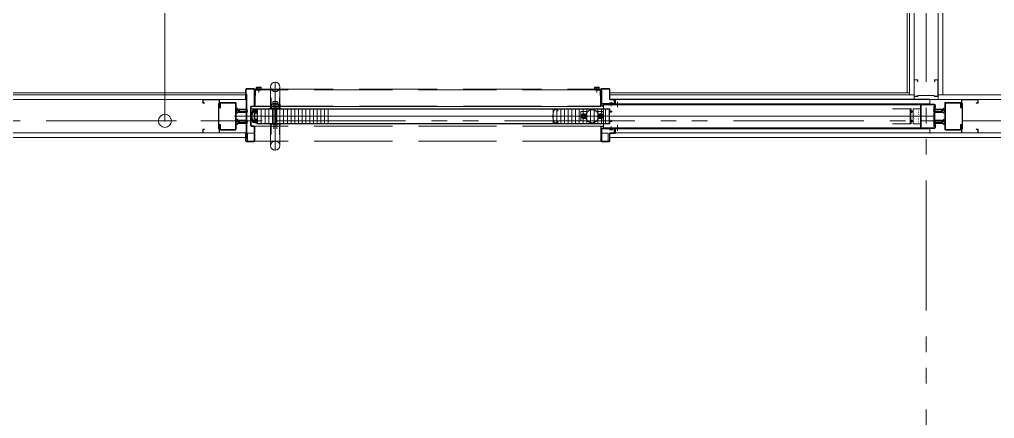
# Model space of a CAD drawing. Units: millimetres at full size. Extents: x -22551 to 92397, y -19340 to 14894.
# Drawn here: x -3776 to -1154, y -4787 to -3713 of the extents above; entities that cross this region are included whole.
import ezdxf

# ---------------------------------------------------------------- set-up
doc = ezdxf.new("R2010")
doc.units = ezdxf.units.MM
doc.header["$LTSCALE"] = 70
doc.header["$PDMODE"] = 32
doc.header["$PDSIZE"] = 35
doc.linetypes.add('DASHED3', pattern=[4, 3, -1])
doc.linetypes.add('DOUBLE_CHAIN1', pattern=[8.8, 5, -1, 0.6, -0.6, 0.6, -1])
doc.layers.add('0-0_NoName', color=7, linetype='Continuous', lineweight=15)
doc.layers.add('2-0_通芯', color=7, linetype='Continuous', lineweight=15)

# ---------------------------------------------------------------- blocks, each defined once
blk = doc.blocks.new('グループ部品-125')
at = {"layer": '2-0_通芯', "linetype": 'DOUBLE_CHAIN1'}
for p, q in [((-1338.39, -450.32), (-1338.39, -6725.7)), ((-12944.02, -3985.7), (17404.63, -3985.7))]:
    blk.add_line(p, q, dxfattribs=at)
at = {"layer": '2-0_通芯'}
for p, q in [((-1389.39, -963.2), (-1389.39, -3909.7)), ((-1383.39, -963.2), (-1383.39, -3915.7)), ((-1370.89, -963.2), (-1370.89, -3928.2)), ((-1305.89, -963.2), (-1305.89, -3928.2)), ((-1293.39, -963.2), (-1293.39, -3915.7)), ((-1370.89, -3918.5), (-1370.89, -3875.9)), ((-1370.09, -3918.6), (-1370.09, -3875.8)), ((-1369.79, -3875.5), (-1361.99, -3875.5)), ((-1362.09, -3874.7), (-1369.69, -3874.7)), ((-1361.69, -3879.7), (-1361.69, -3875.8)), ((-1360.89, -3879.7), (-1361.69, -3879.7)), ((-1360.89, -3879.7), (-1360.89, -3875.9)), ((-1315.89, -3879.7), (-1315.89, -3875.9)), ((-1315.09, -3879.7), (-1315.89, -3879.7)), ((-1315.09, -3879.7), (-1315.09, -3875.8)), ((-1314.79, -3875.5), (-1306.99, -3875.5)), ((-1307.09, -3874.7), (-1314.69, -3874.7)), ((-1306.69, -3918.6), (-1306.69, -3875.8)), ((-1305.89, -3918.5), (-1305.89, -3875.9)), ((-3168.39, -3927.2), (-3168.39, -3901.1)), ((-3166.79, -3923.7), (-3166.79, -3900.3)), ((-3144.99, -3900.3), (-3166.79, -3900.3)), ((-3145.79, -3898.7), (-3165.99, -3898.7)), ((-3144.99, -3945.6), (-3144.99, -3900.3)), ((-3143.39, -3944.8), (-3143.39, -3901.1)), ((-3100.89, -3951.7), (-3100.89, -3894.2)), ((-3075.89, -3951.7), (-3075.89, -3894.2)), ((-2213.39, -3943.8), (-2213.39, -3901.1)), ((-2189.99, -3900.3), (-2211.79, -3900.3)), ((-2210.19, -3900.8), (-2211.79, -3900.8)), ((-2190.79, -3898.7), (-2210.99, -3898.7)), ((-2210.19, -3939.1), (-2210.19, -3900.8)), ((-2189.99, -3926.4), (-2189.99, -3900.3)), ((-2188.39, -3927.2), (-2188.39, -3901.1)), ((-3818.39, -3928.2), (-3168.39, -3928.2)), ((-3805.89, -3915.7), (-3168.39, -3915.7)), ((-3799.89, -3909.7), (-3168.39, -3909.7)), ((-3283.39, -3937), (-3283.39, -3929.4)), ((-3282.59, -3929), (-3282.59, -3937.4)), ((-3239.19, -3929), (-3282.59, -3929)), ((-3239.59, -3928.2), (-3282.19, -3928.2)), ((-3239.19, -3929), (-3239.19, -3937.87)), ((-3238.39, -3937.7), (-3238.39, -3929.4)), ((-3166.79, -3923.7), (-3168.39, -3923.7)), ((-3164.49, -3913.7), (-3166.79, -3913.7)), ((-3141.79, -3917.7), (-3143.39, -3917.7)), ((-2210.19, -3928.2), (-2211.79, -3928.2)), ((-2188.39, -3909.7), (-1383.39, -3909.7)), ((-2188.39, -3915.7), (-1370.89, -3915.7)), ((-2188.39, -3927.2), (-1931.89, -3927.2)), ((-2188.39, -3928.2), (736.61, -3928.2)), ((-2175.99, -3928.8), (-2187.59, -3928.8)), ((-2177.59, -3939.1), (-2177.59, -3928.8)), ((-2175.99, -3939.9), (-2175.99, -3928.8)), ((-2174.39, -3940.7), (-2174.39, -3929.6)), ((-2173.39, -3940.7), (-2173.39, -3927.2)), ((-1328.39, -3927.2), (-2173.39, -3927.2)), ((-1369.79, -3918.9), (-1361.34, -3918.9)), ((-1361.39, -3919.7), (-1369.69, -3919.7)), ((-1359.57, -3917.25), (-1361.13, -3918.81)), ((-1358.98, -3917.79), (-1360.54, -3919.35)), ((-1358.77, -3917.7), (-1318.01, -3917.7)), ((-1358.72, -3916.9), (-1318.06, -3916.9)), ((-1328.39, -3927.2), (-1328.39, -3940.7)), ((-1316.24, -3919.35), (-1317.8, -3917.79)), ((-1315.65, -3918.81), (-1317.21, -3917.25)), ((-1315.43, -3918.9), (-1306.99, -3918.9)), ((-1307.09, -3919.7), (-1315.39, -3919.7)), ((-1305.89, -3915.7), (736.61, -3915.7)), ((-1243.39, -3937.7), (-1243.39, -3929.4)), ((-1242.59, -3929), (-1199.19, -3929)), ((-1242.59, -3929), (-1242.59, -3937.87)), ((-1242.19, -3928.2), (-1199.59, -3928.2)), ((-1199.19, -3929), (-1199.19, -3937.4)), ((-1198.39, -3937), (-1198.39, -3929.4)), ((-3278.39, -3937.4), (-3282.59, -3937.4)), ((-3278.39, -3938.2), (-3282.19, -3938.2)), ((-3278.39, -3938.2), (-3278.39, -3937.4)), ((-3241.19, -3939.87), (-3239.19, -3937.87)), ((-3241.19, -3939.87), (-3241.19, -4006.53)), ((-3240.39, -3940.2), (-3238.74, -3938.55)), ((-3240.39, -3940.2), (-3240.39, -4006.2)), ((-3238.39, -3938.1), (-3238.39, -3950.7)), ((-3236.09, -3950.7), (-3238.39, -3950.7)), ((-3195.69, -3938), (-3236.09, -3938)), ((-3236.09, -3938), (-3236.09, -3950.7)), ((-3195.79, -3935.7), (-3235.99, -3935.7)), ((-3195.69, -3938), (-3195.69, -4008.4)), ((-3193.39, -3938.1), (-3193.39, -4008.3)), ((-3193.39, -3965.66), (-3193.39, -3950.74)), ((-3192.36, -3955.33), (-3186.02, -3961.67)), ((-3190.94, -3953.92), (-3184.79, -3960.07)), ((-3164.89, -3953.7), (-3188.89, -3953.7)), ((-3166.04, -3954.7), (-3186.06, -3954.7)), ((-3166.38, -3956.2), (-3184.86, -3956.2)), ((-3166.39, -3958.3), (-3166.39, -3958.2)), ((-3154.99, -3998.4), (-3154.99, -3948)), ((-3145.79, -3947.2), (-3153.39, -3947.2)), ((-2213.39, -3947.2), (-3153.39, -3947.2)), ((-2213.39, -3953.2), (-3153.39, -3953.2)), ((-3144.99, -3945.6), (-3152.59, -3945.6)), ((-3145.89, -3956.7), (-3145.89, -3963.2)), ((-3144.6, -3955.2), (-3138.39, -3955.2)), ((-3144.39, -3956.7), (-3144.39, -3959.2)), ((-3142.39, -3956.4), (-3139.59, -3956.4)), ((-3139.59, -3956.4), (-3139.59, -3959.2)), ((-3138.39, -3955.2), (-3138.39, -3959.2)), ((-3137.99, -3960.7), (-3137.99, -3954.1)), ((-3137.39, -3960.7), (-3137.39, -3953.8)), ((-2189.39, -3953.8), (-3137.39, -3953.8)), ((-2189.69, -3953.2), (-3137.09, -3953.2)), ((-3136.89, -3953.95), (-3136.39, -3953.95)), ((-3135.89, -3992.6), (-3135.89, -3953.8)), ((-3125.89, -3992.6), (-3125.89, -3953.8)), ((-3115.89, -3992.6), (-3115.89, -3953.8)), ((-3105.89, -3992.6), (-3105.89, -3953.8)), ((-3073.39, -3951.7), (-3103.39, -3951.7)), ((-3103.39, -3953.2), (-3103.39, -3951.7)), ((-3095.89, -3992.6), (-3095.89, -3953.8)), ((-3085.89, -3992.6), (-3085.89, -3953.8)), ((-3075.89, -3992.6), (-3075.89, -3953.8)), ((-3073.39, -3953.2), (-3073.39, -3951.7)), ((-3065.89, -3992.6), (-3065.89, -3953.8)), ((-3055.89, -3992.6), (-3055.89, -3953.8)), ((-3045.89, -3992.6), (-3045.89, -3953.8)), ((-3035.89, -3992.6), (-3035.89, -3953.8)), ((-3025.89, -3992.6), (-3025.89, -3953.8)), ((-3015.89, -3992.6), (-3015.89, -3953.8)), ((-3005.89, -3992.6), (-3005.89, -3953.8)), ((-2995.89, -3992.6), (-2995.89, -3953.8)), ((-2985.89, -3992.6), (-2985.89, -3953.8)), ((-2975.89, -3992.6), (-2975.89, -3953.8)), ((-2965.89, -3992.6), (-2965.89, -3953.8)), ((-2955.89, -3992.6), (-2955.89, -3953.8)), ((-2945.89, -3992.6), (-2945.89, -3953.8)), ((-2340.89, -3992.6), (-2340.89, -3953.8)), ((-2330.89, -3992.6), (-2330.89, -3953.8)), ((-2320.89, -3992.6), (-2320.89, -3953.8)), ((-2310.89, -3992.6), (-2310.89, -3953.8)), ((-2300.89, -3992.6), (-2300.89, -3953.8)), ((-2290.89, -3992.6), (-2290.89, -3953.8)), ((-2280.89, -3992.6), (-2280.89, -3953.8)), ((-2270.89, -3992.6), (-2270.89, -3953.8)), ((-2260.89, -3992.6), (-2260.89, -3953.8)), ((-2212.59, -3946.2), (-2251.89, -3946.2)), ((-2250.89, -3992.6), (-2250.89, -3953.8)), ((-2240.89, -3992.6), (-2240.89, -3953.8)), ((-2230.89, -3992.6), (-2230.89, -3953.8)), ((-2220.89, -3992.6), (-2220.89, -3953.8)), ((-2205.39, -3946.2), (-2210.99, -3946.2)), ((-2210.89, -3992.6), (-2210.89, -3953.8)), ((-2177.59, -3939.1), (-2210.19, -3939.1)), ((-2178.39, -3940.7), (-2209.39, -3940.7)), ((-2205.39, -3942.3), (-1353.39, -3942.3)), ((-2200.89, -3992.6), (-2200.89, -3953.8)), ((-2190.89, -3992.6), (-2190.89, -3953.8)), ((-2189.89, -3953.95), (-2190.39, -3953.95)), ((-2188.79, -3960.7), (-2188.79, -3954.1)), ((-2188.69, -3939.1), (-2188.69, -3938.27)), ((-2185.19, -3936.5), (-2185.19, -3945.68)), ((-2181.69, -3939.1), (-2181.69, -3938.27)), ((-2151.39, -3942.3), (-2173.59, -3942.3)), ((-1328.39, -3939.5), (-2173.39, -3939.5)), ((-2173.39, -3940.7), (-1328.39, -3940.7)), ((-2168.39, -3948.5), (-2168.39, -3933.9)), ((-1353.39, -3942.3), (-1353.39, -3940.7)), ((-1353.39, -4003.3), (-1353.39, -3943.1)), ((-1351.79, -4004.1), (-1351.79, -3942.3)), ((-1314.99, -3942.3), (-1351.79, -3942.3)), ((-1315.79, -3940.7), (-1350.99, -3940.7)), ((-1314.99, -3945.7), (-1317.29, -3945.7)), ((-1316.89, -3953.7), (-1292.89, -3953.7)), ((-1315.73, -3954.7), (-1295.72, -3954.7)), ((-1315.4, -3956.2), (-1296.92, -3956.2)), ((-1315.39, -3958.3), (-1315.39, -3958.2)), ((-1313.39, -3950.7), (-1313.39, -3943.1)), ((-1290.84, -3953.92), (-1296.98, -3960.07)), ((-1289.42, -3955.33), (-1295.76, -3961.67)), ((-1288.39, -3938.1), (-1288.39, -4008.3)), ((-1288.39, -3965.66), (-1288.39, -3950.74)), ((-1286.09, -3938), (-1245.69, -3938)), ((-1286.09, -3938), (-1286.09, -4008.4)), ((-1285.99, -3935.7), (-1245.79, -3935.7)), ((-1245.69, -3938), (-1245.69, -3950.7)), ((-1245.69, -3950.7), (-1243.39, -3950.7)), ((-1243.39, -3938.1), (-1243.39, -3950.7)), ((-1241.39, -3940.2), (-1243.04, -3938.55)), ((-1240.59, -3939.87), (-1242.59, -3937.87)), ((-1241.39, -3940.2), (-1241.39, -4006.2)), ((-1240.59, -3939.87), (-1240.59, -4006.53)), ((-1203.39, -3937.4), (-1199.19, -3937.4)), ((-1203.39, -3938.2), (-1203.39, -3937.4)), ((-1203.39, -3938.2), (-1199.59, -3938.2)), ((-1314.2, -3973.2), (-3198.39, -3973.2)), ((-3193.39, -3995.66), (-3193.39, -3980.74)), ((-3190.94, -3983.92), (-3184.79, -3990.07)), ((-3164.89, -3962.7), (-3188.89, -3962.7)), ((-3164.89, -3983.7), (-3188.89, -3983.7)), ((-3163.73, -3961.7), (-3186.06, -3961.7)), ((-3166.04, -3984.7), (-3186.06, -3984.7)), ((-3163.4, -3960.2), (-3184.86, -3960.2)), ((-3153.31, -3972.66), (-3149.42, -3958.84)), ((-3153.31, -3973.74), (-3149.42, -3987.56)), ((-3151.76, -3972.66), (-3147.97, -3959.25)), ((-3151.76, -3973.74), (-3147.97, -3987.15)), ((-3145.89, -3963.2), (-3144.89, -3963.2)), ((-3145.89, -3983.2), (-3144.89, -3983.2)), ((-3145.89, -3989.7), (-3145.89, -3983.2)), ((-3144.89, -3963.2), (-3144.89, -3983.2)), ((-3144.39, -3959.2), (-3143.39, -3959.2)), ((-3143.39, -3959.2), (-3143.39, -3963.45)), ((-3143.39, -3959.7), (-3142.89, -3961.2)), ((-3143.39, -3963.45), (-3142.19, -3963.45)), ((-3143.39, -3965.45), (-3139.89, -3965.45)), ((-3143.39, -3965.45), (-3143.39, -3980.95)), ((-3143.39, -3980.95), (-3139.89, -3980.95)), ((-3143.39, -3982.95), (-3142.19, -3982.95)), ((-3139.74, -3959.2), (-3142.89, -3959.2)), ((-3142.19, -3960.95), (-3142.19, -3963.45)), ((-3142.19, -3985.45), (-3142.19, -3982.95)), ((-3141.69, -3960.45), (-3140.39, -3960.45)), ((-3139.89, -3960.95), (-3139.89, -3965.45)), ((-3139.89, -3985.45), (-3139.89, -3980.95)), ((-3139.74, -3960.2), (-3139.28, -3962.31)), ((-3139.74, -3986.2), (-3139.28, -3984.09)), ((-3139.59, -3959.2), (-3138.39, -3959.2)), ((-3138.79, -3962.7), (-3136.89, -3962.7)), ((-3138.79, -3983.7), (-3136.89, -3983.7)), ((-3138.75, -3960.04), (-3138.39, -3961.7)), ((-3138.75, -3986.36), (-3138.39, -3984.7)), ((-3138.39, -3961.7), (-3136.89, -3961.7)), ((-3138.39, -3984.7), (-3136.89, -3984.7)), ((-3137.99, -3960.7), (-3137.39, -3960.7)), ((-3136.89, -3983.7), (-3136.89, -3962.7)), ((-3136.89, -3987.45), (-3136.89, -3984.7)), ((-2189.89, -3958.95), (-2189.89, -3961.7)), ((-2189.39, -3958.95), (-2189.89, -3958.95)), ((-2188.39, -3961.7), (-2189.89, -3961.7)), ((-2187.99, -3962.7), (-2189.89, -3962.7)), ((-2189.89, -3962.7), (-2189.89, -3983.7)), ((-2187.99, -3983.7), (-2189.89, -3983.7)), ((-2188.39, -3984.7), (-2189.89, -3984.7)), ((-2188.03, -3960.04), (-2188.39, -3961.7)), ((-2188.03, -3986.36), (-2188.39, -3984.7)), ((-2187.04, -3960.2), (-2187.5, -3962.31)), ((-2187.04, -3986.2), (-2187.5, -3984.09)), ((-2187.04, -3959.2), (-2183.89, -3959.2)), ((-2183.39, -3959.7), (-2183.39, -3961.7)), ((-2183.39, -3986.7), (-2183.39, -3984.7)), ((-1318.38, -3960.2), (-1296.92, -3960.2)), ((-1318.04, -3961.7), (-1295.72, -3961.7)), ((-1316.89, -3962.7), (-1292.89, -3962.7)), ((-1316.89, -3983.7), (-1292.89, -3983.7)), ((-1315.73, -3984.7), (-1295.72, -3984.7)), ((-1290.84, -3983.92), (-1296.98, -3990.07)), ((-1288.39, -3995.66), (-1288.39, -3980.74)), ((-3123.95, -3985.7), (-3288.39, -3985.7)), ((-3283.39, -4017), (-3283.39, -4009.4)), ((-3278.39, -4009), (-3282.59, -4009)), ((-3282.59, -4009), (-3282.59, -4017.4)), ((-3278.39, -4008.2), (-3282.19, -4008.2)), ((-3278.39, -4009), (-3278.39, -4008.2)), ((-3239.19, -4008.53), (-3241.19, -4006.53)), ((-3238.74, -4007.85), (-3240.39, -4006.2)), ((-3239.19, -4008.53), (-3239.19, -4017.4)), ((-3236.09, -3995.7), (-3238.39, -3995.7)), ((-3238.39, -3995.7), (-3238.39, -4008.3)), ((-3238.39, -4017), (-3238.39, -4008.7)), ((-3236.09, -3995.7), (-3236.09, -4008.4)), ((-3195.69, -4008.4), (-3236.09, -4008.4)), ((-3195.79, -4010.7), (-3235.99, -4010.7)), ((-3192.36, -3985.33), (-3186.02, -3991.67)), ((-3164.89, -3992.7), (-3188.89, -3992.7)), ((-3163.73, -3991.7), (-3186.06, -3991.7)), ((-3166.38, -3986.2), (-3184.86, -3986.2)), ((-3163.4, -3990.2), (-3184.86, -3990.2)), ((-3166.39, -3988.3), (-3166.39, -3988.2)), ((-3144.99, -4000.8), (-3152.59, -4000.8)), ((-3144.99, -4040.1), (-3144.99, -4000.8)), ((-3144.6, -3991.2), (-3138.39, -3991.2)), ((-3144.39, -3989.7), (-3144.39, -3987.2)), ((-3143.39, -4018.9), (-3143.39, -4000.2)), ((-3143.39, -4039.3), (-3143.39, -4001.6)), ((-3139.74, -3987.2), (-3142.89, -3987.2)), ((-3142.39, -3990), (-3139.59, -3990)), ((-3141.69, -3985.95), (-3140.39, -3985.95)), ((-3139.59, -3987.2), (-3138.39, -3987.2)), ((-3139.59, -3990), (-3139.59, -3987.2)), ((-3138.39, -3991.2), (-3138.39, -3987.2)), ((-3137.99, -3985.7), (-3137.39, -3985.7)), ((-3137.99, -3992.3), (-3137.99, -3985.7)), ((-3137.39, -3992.6), (-3137.39, -3985.7)), ((-3137.39, -3987.45), (-3136.89, -3987.45)), ((-2189.39, -3992.6), (-3137.39, -3992.6)), ((-2189.69, -3993.2), (-3137.09, -3993.2)), ((-3136.89, -3992.45), (-3136.39, -3992.45)), ((-3103.39, -3993.2), (-3103.39, -3994.7)), ((-3073.39, -3993.2), (-3103.39, -3993.2)), ((-3073.39, -3994.7), (-3103.39, -3994.7)), ((-3100.89, -3994.7), (-3100.89, -4052.2)), ((-3075.89, -3994.7), (-3075.89, -4052.2)), ((-3073.39, -3993.2), (-3073.39, -3994.7)), ((-2206.99, -3993.2), (-2251.89, -3993.2)), ((-2213.39, -4000.2), (-2213.39, -4018.9)), ((-2213.39, -4002.6), (-2213.39, -4039.3)), ((-2205.39, -4000.2), (-2210.99, -4000.2)), ((-2210.19, -4007.3), (-2210.19, -4039.6)), ((-2177.59, -4007.3), (-2210.19, -4007.3)), ((-2178.39, -4005.7), (-2209.39, -4005.7)), ((-2205.39, -3993.2), (-2205.39, -4005.7)), ((-2205.39, -4004.1), (-1353.39, -4004.1)), ((-2189.89, -3992.45), (-2190.39, -3992.45)), ((-2188.79, -3985.7), (-2189.39, -3985.7)), ((-2189.39, -3992.6), (-2189.39, -3985.7)), ((-2188.79, -3992.3), (-2188.79, -3985.7)), ((-2188.69, -4007.3), (-2188.69, -4008.13)), ((-2187.04, -3987.2), (-2183.89, -3987.2)), ((-2185.19, -4009.9), (-2185.19, -4000.72)), ((-2181.69, -4007.3), (-2181.69, -4008.13)), ((-2177.59, -4007.3), (-2177.59, -4017.6)), ((-2175.99, -4006.5), (-2175.99, -4017.6)), ((-2174.39, -4005.7), (-2174.39, -4016.8)), ((-2151.39, -4004.1), (-2173.59, -4004.1)), ((-2173.39, -4005.7), (-1328.39, -4005.7)), ((-2173.39, -4005.7), (-2173.39, -4019.2)), ((-1328.39, -4006.9), (-2173.39, -4006.9)), ((-2168.39, -3997.4), (-2168.39, -4012)), ((-1353.39, -4004.1), (-1353.39, -4005.7)), ((-1314.99, -4004.1), (-1351.79, -4004.1)), ((-1315.79, -4005.7), (-1350.99, -4005.7)), ((-1328.39, -4019.2), (-1328.39, -4005.7)), ((-1318.38, -3990.2), (-1296.92, -3990.2)), ((-1318.04, -3991.7), (-1295.72, -3991.7)), ((-1314.99, -4000.7), (-1317.29, -4000.7)), ((-1316.89, -3992.7), (-1292.89, -3992.7)), ((-1315.4, -3986.2), (-1296.92, -3986.2)), ((-1315.39, -3988.3), (-1315.39, -3988.2)), ((-1313.39, -3995.7), (-1314.99, -3995.7)), ((-1314.99, -4004.1), (-1314.99, -3995.7)), ((-1313.39, -4003.3), (-1313.39, -3995.7)), ((-1289.42, -3985.33), (-1295.76, -3991.67)), ((-1286.09, -4008.4), (-1245.69, -4008.4)), ((-1285.99, -4010.7), (-1245.79, -4010.7)), ((-1245.69, -3995.7), (-1243.39, -3995.7)), ((-1245.69, -3995.7), (-1245.69, -4008.4)), ((-1243.39, -3995.7), (-1243.39, -4008.3)), ((-1243.39, -4017), (-1243.39, -4008.7)), ((-1243.04, -4007.85), (-1241.39, -4006.2)), ((-1242.59, -4008.53), (-1240.59, -4006.53)), ((-1242.59, -4008.53), (-1242.59, -4017.4)), ((-1203.39, -4008.2), (-1199.59, -4008.2)), ((-1203.39, -4009), (-1203.39, -4008.2)), ((-1203.39, -4009), (-1199.19, -4009)), ((-1199.19, -4009), (-1199.19, -4017.4)), ((-1198.39, -4017), (-1198.39, -4009.4)), ((-12303.39, -4030.7), (-3168.39, -4030.7)), ((-12290.89, -4018.2), (-3168.39, -4018.2)), ((-3239.19, -4017.4), (-3282.59, -4017.4)), ((-3239.59, -4018.2), (-3282.19, -4018.2)), ((-3168.39, -4016.7), (-3168.39, -4039.3)), ((-3166.79, -4016.7), (-3168.39, -4016.7)), ((-3166.79, -4040.1), (-3166.79, -4016.7)), ((-3164.49, -4031.7), (-3166.79, -4031.7)), ((-2210.19, -4018.2), (-2211.79, -4018.2)), ((-2189.99, -4020), (-2189.99, -4040.1)), ((-2188.39, -4018.2), (736.61, -4018.2)), ((-2188.39, -4019.2), (-2188.39, -4039.3)), ((-2176.79, -4019.2), (-2188.39, -4019.2)), ((-2188.39, -4030.7), (736.61, -4030.7)), ((-2175.99, -4017.6), (-2187.59, -4017.6)), ((-1328.39, -4018), (-2173.39, -4018)), ((-1242.59, -4017.4), (-1199.19, -4017.4)), ((-1242.19, -4018.2), (-1199.59, -4018.2)), ((-3144.99, -4040.1), (-3166.79, -4040.1)), ((-3145.79, -4041.7), (-3165.99, -4041.7)), ((-2210.19, -4039.6), (-2211.79, -4039.6)), ((-2189.99, -4040.1), (-2211.79, -4040.1)), ((-2190.79, -4041.7), (-2210.99, -4041.7))]:
    blk.add_line(p, q, dxfattribs=at)
at = {"layer": '2-0_通芯', "linetype": 'DASHED3'}
for p, q in [((-3142.89, -3900.5), (-2213.39, -3900.5)), ((-3142.89, -3946.2), (-3142.89, -3900.5)), ((-2213.39, -3901.7), (-3142.89, -3901.7)), ((-3141.79, -3917.7), (-3141.79, -3903.3)), ((-3139.39, -3895.7), (-3138.39, -3894.7)), ((-3139.39, -3895.7), (-3139.39, -3899.2)), ((-3138.89, -3899.7), (-3139.39, -3899.2)), ((-3139.39, -3899.2), (-3126.39, -3899.2)), ((-3138.89, -3895.7), (-3138.89, -3899.2)), ((-3138.89, -3899.7), (-3126.89, -3899.7)), ((-3138.39, -3894.7), (-3127.39, -3894.7)), ((-3138.39, -3895.7), (-3138.39, -3898.7)), ((-3137.89, -3895.7), (-3137.89, -3898.2)), ((-3137.89, -3899.7), (-3137.89, -3900.5)), ((-3137.39, -3895.7), (-3137.39, -3897.7)), ((-3136.89, -3895.7), (-3136.89, -3897.2)), ((-3136.39, -3895.7), (-3136.39, -3896.7)), ((-3135.89, -3895.7), (-3135.89, -3896.2)), ((-3134.89, -3900.5), (-3134.89, -3899.7)), ((-3132.89, -3909.49), (-3132.89, -3893.85)), ((-3130.89, -3900.5), (-3130.89, -3899.7)), ((-3127.89, -3899.7), (-3127.89, -3900.5)), ((-3126.89, -3899.7), (-3126.39, -3899.2)), ((-3126.39, -3895.7), (-3126.39, -3899.2)), ((-3088.39, -4065.7), (-3088.39, -3880.7)), ((-2230.39, -3895.7), (-2229.39, -3894.7)), ((-2230.39, -3895.7), (-2230.39, -3899.2)), ((-2229.89, -3899.7), (-2230.39, -3899.2)), ((-2230.39, -3899.2), (-2217.39, -3899.2)), ((-2229.89, -3895.7), (-2229.89, -3899.2)), ((-2229.89, -3899.7), (-2217.89, -3899.7)), ((-2229.39, -3894.7), (-2218.39, -3894.7)), ((-2229.39, -3895.7), (-2229.39, -3898.7)), ((-2229.39, -3903.3), (-2229.39, -3901.7)), ((-2214.99, -3903.3), (-2229.39, -3903.3)), ((-2228.89, -3895.7), (-2228.89, -3898.2)), ((-2228.89, -3899.7), (-2228.89, -3900.5)), ((-2228.39, -3895.7), (-2228.39, -3897.7)), ((-2227.89, -3895.7), (-2227.89, -3897.2)), ((-2227.39, -3895.7), (-2227.39, -3896.7)), ((-2226.89, -3895.7), (-2226.89, -3896.2)), ((-2225.89, -3900.5), (-2225.89, -3899.7)), ((-2223.89, -3909.49), (-2223.89, -3893.85)), ((-2221.89, -3900.5), (-2221.89, -3899.7)), ((-2218.89, -3899.7), (-2218.89, -3900.5)), ((-2217.89, -3899.7), (-2217.39, -3899.2)), ((-2217.39, -3895.7), (-2217.39, -3899.2)), ((-2214.99, -3917.7), (-2214.99, -3903.3)), ((-2213.89, -3946.2), (-2213.89, -3900.5)), ((-3166.79, -4031.7), (-3166.79, -3913.7)), ((-3164.49, -4031.7), (-3164.49, -3913.7)), ((-3099.39, -3951.7), (-3099.39, -3923.84)), ((-3077.39, -3951.7), (-3077.39, -3923.84)), ((-2213.39, -3917.7), (-2214.99, -3917.7)), ((-1328.39, -3928.4), (-2173.39, -3928.4)), ((-3142.89, -3946.2), (-2213.39, -3946.2)), ((-3096.31, -3943.7), (-3101.49, -3943.7)), ((-3100.69, -3940.2), (-3100.89, -3940.2)), ((-3100.69, -3947.2), (-3100.89, -3947.2)), ((-3100.69, -3940.2), (-3100.69, -3947.2)), ((-3100.69, -3940.2), (-3098.69, -3942.2)), ((-3100.69, -3947.2), (-3098.69, -3945.2)), ((-3098.89, -3951.7), (-3098.89, -3941.2)), ((-3098.69, -3942.2), (-3096.31, -3942.2)), ((-3098.69, -3945.2), (-3096.31, -3945.2)), ((-3078.89, -3940.2), (-3097.89, -3940.2)), ((-3095.39, -3940.2), (-3095.39, -3936.54)), ((-3095.39, -3938.2), (-3081.39, -3938.2)), ((-3092.39, -3940.2), (-3092.39, -4006.92)), ((-3084.39, -4006.92), (-3084.39, -3940.2)), ((-3081.39, -3940.2), (-3081.39, -3936.54)), ((-3078.09, -3942.2), (-3080.47, -3942.2)), ((-3075.29, -3943.7), (-3080.47, -3943.7)), ((-3078.09, -3945.2), (-3080.47, -3945.2)), ((-3076.09, -3940.2), (-3078.09, -3942.2)), ((-3076.09, -3947.2), (-3078.09, -3945.2)), ((-3077.89, -3951.7), (-3077.89, -3941.2)), ((-3076.09, -3940.2), (-3075.89, -3940.2)), ((-3076.09, -3940.2), (-3076.09, -3947.2)), ((-3076.09, -3947.2), (-3075.89, -3947.2)), ((-2334.6, -3955.2), (-2328.39, -3955.2)), ((-2328.39, -3955.2), (-2328.39, -3959.2)), ((-2206.99, -3953.2), (-2251.89, -3953.2)), ((-1378.79, -3953.2), (-1428.79, -3953.2)), ((-1380.89, -3972.9), (-1380.89, -3954.45)), ((-1380.39, -3953.95), (-1379.89, -3953.95)), ((-1379.39, -3954.45), (-1379.39, -3961.2)), ((-1378.79, -3960.7), (-1378.79, -3953.2)), ((-1373.39, -3953.2), (-1373.39, -3993.2)), ((-1353.39, -3953.2), (-1373.39, -3953.2)), ((-1368.39, -3958.2), (-1368.69, -3958.2)), ((-1363.39, -3958.2), (-1363.69, -3958.2)), ((-1358.39, -3958.2), (-1358.69, -3958.2)), ((-1353.39, -3953.2), (-1353.39, -3993.2)), ((-1317.29, -4000.7), (-1317.29, -3945.7)), ((-1314.99, -4000.7), (-1314.99, -3945.7)), ((-2343.39, -3972.92), (-2339.42, -3958.84)), ((-2343.39, -3973.48), (-2343.39, -3972.92)), ((-2343.39, -3973.48), (-2339.42, -3987.56)), ((-2266.39, -3960.7), (-2266.39, -3985.7)), ((-2248.64, -3960.7), (-2266.39, -3960.7)), ((-2206.39, -3960.7), (-2224.14, -3960.7)), ((-2206.39, -3960.7), (-2206.39, -3985.7)), ((-1380.89, -3991.95), (-1380.89, -3973.5)), ((-1379.39, -3961.2), (-1377.84, -3961.2)), ((-1379.39, -3983.7), (-1379.39, -3962.7)), ((-1376.89, -3983.7), (-1379.39, -3983.7)), ((-1377.67, -3960.05), (-1377.84, -3961.2)), ((-1376.89, -3986.2), (-1376.89, -3983.7)), ((-1376.68, -3959.2), (-1373.39, -3959.2)), ((-1374.39, -3984.2), (-1374.39, -3986.2)), ((-1373.39, -3984.2), (-1374.39, -3984.2)), ((-1368.39, -3963.2), (-1368.69, -3963.2)), ((-1368.39, -3968.2), (-1368.69, -3968.2)), ((-1368.39, -3973.2), (-1368.69, -3973.2)), ((-1368.39, -3978.2), (-1368.69, -3978.2)), ((-1368.39, -3983.2), (-1368.69, -3983.2)), ((-1363.39, -3963.2), (-1363.69, -3963.2)), ((-1363.39, -3968.2), (-1363.69, -3968.2)), ((-1363.39, -3973.2), (-1363.69, -3973.2)), ((-1363.39, -3978.2), (-1363.69, -3978.2)), ((-1363.39, -3983.2), (-1363.69, -3983.2)), ((-1358.39, -3963.2), (-1358.69, -3963.2)), ((-1358.39, -3968.2), (-1358.69, -3968.2)), ((-1358.39, -3973.2), (-1358.69, -3973.2)), ((-1358.39, -3978.2), (-1358.69, -3978.2)), ((-1358.39, -3983.2), (-1358.69, -3983.2)), ((-2213.39, -4000.2), (-3143.39, -4000.2)), ((-3099.39, -3994.7), (-3099.39, -4022.57)), ((-3077.39, -3994.7), (-3077.39, -4022.57)), ((-2334.6, -3991.2), (-2328.39, -3991.2)), ((-2328.39, -3987.2), (-2328.39, -3991.2)), ((-2248.64, -3985.7), (-2266.39, -3985.7)), ((-2206.39, -3985.7), (-2224.14, -3985.7)), ((-1378.79, -3993.2), (-1428.79, -3993.2)), ((-1379.89, -3992.45), (-1380.39, -3992.45)), ((-1379.39, -3985.2), (-1377.84, -3985.2)), ((-1379.39, -3985.2), (-1379.39, -3991.95)), ((-1378.79, -3993.2), (-1378.79, -3985.7)), ((-1377.84, -3985.2), (-1377.67, -3986.35)), ((-1374.39, -3986.2), (-1376.89, -3986.2)), ((-1376.68, -3987.2), (-1373.39, -3987.2)), ((-1353.39, -3993.2), (-1373.39, -3993.2)), ((-1368.39, -3988.2), (-1368.69, -3988.2)), ((-1363.39, -3988.2), (-1363.69, -3988.2)), ((-1358.39, -3988.2), (-1358.69, -3988.2)), ((-3143.39, -4018.9), (-3163.39, -4018.9)), ((-3163.39, -4039.9), (-3163.39, -4018.9)), ((-2193.39, -4018.9), (-2213.39, -4018.9)), ((-2193.39, -4018.9), (-2193.39, -4039.9)), ((-2213.39, -4039.9), (-3163.39, -4039.9))]:
    blk.add_line(p, q, dxfattribs=at)
for points in [[(-3141.79, -3903.3), (-3127.39, -3903.3), (-3127.39, -3901.7)], [(-3127.39, -3894.7), (-3126.39, -3895.7), (-3139.39, -3895.7)], [(-2218.39, -3894.7), (-2217.39, -3895.7), (-2230.39, -3895.7)], [(-1380.89, -3972.9), (-1380.59, -3973.2), (-1380.89, -3973.5)], [(-1373.39, -3962.2), (-1374.39, -3962.2), (-1374.39, -3960.2), (-1376.89, -3960.2), (-1376.89, -3962.7), (-1379.39, -3962.7)]]:
    blk.add_lwpolyline(points, dxfattribs=at)
at = {"layer": '2-0_通芯'}
for points in [[(-2205.39, -3946.2), (-2205.39, -3944.6), (-2211.79, -3944.6), (-2211.79, -3900.3)], [(-3145.79, -3999.2), (-3153.39, -3999.2), (-3153.39, -3947.2)], [(-3145.89, -3956.7), (-3143.39, -3956.7), (-3142.39, -3956.4)], [(-2205.39, -3940.7), (-2205.39, -3953.2), (-2205.39, -3993.2)], [(-2188.79, -3960.7), (-2189.39, -3960.7), (-2189.39, -3953.8)], [(-2151.39, -3942.3), (-2151.39, -3940.7), (-2174.39, -3940.7)], [(-1313.39, -3950.7), (-1314.99, -3950.7), (-1314.99, -3942.3)], [(-3144.39, -3987.2), (-3143.39, -3987.2), (-3143.39, -3982.95)], [(-3142.39, -3961.7), (-3142.39, -3960.2), (-3139.74, -3960.2)], [(-3142.39, -3984.7), (-3142.39, -3986.2), (-3139.74, -3986.2)], [(-3137.39, -3958.95), (-3136.89, -3958.95), (-3136.89, -3961.7)], [(-3135.89, -3972.9), (-3136.19, -3973.2), (-3135.89, -3973.5)], [(-2190.89, -3973.5), (-2190.59, -3973.2), (-2190.89, -3972.9)], [(-2189.39, -3987.45), (-2189.89, -3987.45), (-2189.89, -3984.7)], [(-2184.39, -3961.7), (-2184.39, -3960.2), (-2187.04, -3960.2)], [(-2184.39, -3984.7), (-2184.39, -3986.2), (-2187.04, -3986.2)], [(-3145.89, -3989.7), (-3143.39, -3989.7), (-3142.39, -3990)], [(-2205.39, -4000.2), (-2205.39, -4001.8), (-2211.79, -4001.8), (-2211.79, -4040.1)], [(-2151.39, -4004.1), (-2151.39, -4005.7), (-2174.39, -4005.7)]]:
    blk.add_lwpolyline(points, dxfattribs=at)
at = {"layer": '2-0_通芯', "linetype": 'DASHED3'}
for points in [[(-2261.55, -3977.81), (-2256.23, -3977.81), (-2253.56, -3973.2), (-2256.23, -3968.59), (-2261.55, -3968.59), (-2264.21, -3973.2)], [(-2211.23, -3977.81), (-2216.55, -3977.81), (-2219.21, -3973.2), (-2216.55, -3968.59), (-2211.23, -3968.59), (-2208.56, -3973.2)]]:
    blk.add_lwpolyline(points, close=True, dxfattribs=at)
at = {"layer": '2-0_通芯'}
for centre in [(-3188.89, -3958.2), (-1292.89, -3958.2), (-3188.89, -3988.2), (-1292.89, -3988.2)]:
    blk.add_circle(centre, 4.5, dxfattribs=at)
at = {"layer": '2-0_通芯', "linetype": 'DASHED3'}
for centre, radius in [((-2236.39, -3973.2), 17.5), ((-2258.89, -3973.2), 6.38), ((-2258.89, -3973.2), 4.61), ((-2258.89, -3973.2), 3), ((-2213.89, -3973.2), 6.38), ((-2213.89, -3973.2), 4.61), ((-2213.89, -3973.2), 3)]:
    blk.add_circle(centre, radius, dxfattribs=at)
at = {"layer": '2-0_通芯'}
for centre, radius, start, end in [((-1369.69, -3875.9), 1.2, 90, 180), ((-1369.79, -3875.8), 0.3, 90, 180), ((-1362.09, -3875.9), 1.2, 0, 90), ((-1361.99, -3875.8), 0.3, 0, 90), ((-1314.69, -3875.9), 1.2, 90, 180), ((-1314.79, -3875.8), 0.3, 90, 180), ((-1307.09, -3875.9), 1.2, 0, 90), ((-1306.99, -3875.8), 0.3, 0, 90), ((-3165.99, -3901.1), 2.4, 90, 180), ((-3145.79, -3901.1), 2.4, 0, 90), ((-3088.39, -3894.2), 12.5, 0, 180), ((-2210.99, -3901.1), 2.4, 90, 180), ((-2190.79, -3901.1), 2.4, 0, 90), ((-3282.19, -3929.4), 1.2, 90, 180), ((-3239.59, -3929.4), 1.2, 0, 90), ((-2187.59, -3926.4), 2.4, 180, 270), ((-2176.79, -3929.6), 2.4, 0, 90), ((-1369.69, -3918.5), 1.2, 180, 270), ((-1369.79, -3918.6), 0.3, 180, 270), ((-1361.39, -3918.5), 1.2, 270, 315), ((-1361.34, -3918.6), 0.3, 270, 315), ((-1358.72, -3918.1), 1.2, 90, 135), ((-1358.77, -3918), 0.3, 90, 135), ((-1318.06, -3918.1), 1.2, 45, 90), ((-1318.01, -3918), 0.3, 45, 90), ((-1315.39, -3918.5), 1.2, 225, 270), ((-1315.43, -3918.6), 0.3, 225, 270), ((-1307.09, -3918.5), 1.2, 270, 0), ((-1306.99, -3918.6), 0.3, 270, 0), ((-1242.19, -3929.4), 1.2, 90, 180), ((-1199.59, -3929.4), 1.2, 0, 90), ((-3282.19, -3937), 1.2, 180, 270), ((-3239.59, -3937.7), 1.2, 315, 0), ((-3235.99, -3938.1), 2.4, 90, 180), ((-3195.79, -3938.1), 2.4, 0, 90), ((-3192.82, -3954.74), 4.02, 14.9838, 98.17994), ((-3166.39, -3953.7), 1, 90, 270), ((-3166.39, -3955.5), 1, 90, 270), ((-3166.39, -3957.3), 1, 90, 270), ((-3166.39, -3959.1), 1, 90, 270), ((-3163.95, -3955.95), 2.44, 112.61986, 247.38014), ((-3165.83, -3955.95), 2.44, 292.61986, 67.38014), ((-3165.83, -3960.45), 2.44, 292.61986, 67.38014), ((-3152.59, -3948), 2.4, 90, 180), ((-3144.6, -3960.2), 5, 90, 164.24546), ((-3144.6, -3960.2), 3.5, 111.53229, 164.24546), ((-3145.79, -3944.8), 2.4, 270, 0), ((-3137.09, -3954.1), 0.9, 90, 180), ((-3136.89, -3954.45), 0.5, 89.99996, 180.00004), ((-3136.39, -3954.45), 0.5, 359.99996, 90.00004), ((-2250.89, -3946.2), 0.5, 0, 180), ((-2250.89, -3946.2), 0.5, 0, 180), ((-2250.89, -3946.2), 0.5, 180, 0), ((-2250.89, -3946.2), 0.5, 180, 0), ((-2210.99, -3943.8), 2.4, 180, 270), ((-2209.39, -3938.3), 2.4, 180, 270), ((-2190.39, -3954.45), 0.5, 89.99996, 180.00004), ((-2189.89, -3954.45), 0.5, 359.99996, 90.00004), ((-2189.69, -3954.1), 0.9, 0, 90), ((-2187.19, -3938.27), 1.5, 105.46601, 180), ((-2185.19, -3945.5), 9, 74.53399, 105.46601), ((-2183.19, -3938.27), 1.5, 0, 74.53399), ((-2178.39, -3938.3), 2.4, 270, 0), ((-2173.59, -3939.9), 2.4, 180, 270), ((-1350.99, -3943.1), 2.4, 90, 180), ((-1315.95, -3955.95), 2.44, 112.61986, 247.38014), ((-1315.95, -3960.45), 2.44, 112.61986, 247.38014), ((-1317.83, -3955.95), 2.44, 292.61986, 67.38014), ((-1315.79, -3943.1), 2.4, 0, 90), ((-1315.39, -3953.7), 1, 270, 90), ((-1315.39, -3955.5), 1, 270, 90), ((-1315.39, -3957.3), 1, 270, 90), ((-1315.39, -3959.1), 1, 270, 90), ((-1288.96, -3954.74), 4.02, 81.82006, 165.0162), ((-1285.99, -3938.1), 2.4, 90, 180), ((-1245.79, -3938.1), 2.4, 0, 90), ((-1242.19, -3937.7), 1.2, 180, 225), ((-1199.59, -3937), 1.2, 270, 0), ((-3192.82, -3961.66), 4.02, 261.82006, 345.0162), ((-3192.82, -3984.74), 4.02, 14.9838, 98.17994), ((-3166.39, -3960.9), 1, 90, 270), ((-3166.39, -3962.7), 1, 90, 270), ((-3166.39, -3983.7), 1, 90, 270), ((-3166.39, -3985.5), 1, 90, 270), ((-3163.95, -3985.95), 2.44, 112.61986, 247.38014), ((-3165.83, -3985.95), 2.44, 292.61986, 67.38014), ((-3151.39, -3973.2), 2, 164.24546, 195.75454), ((-3149.83, -3973.2), 2, 164.24546, 195.75454), ((-3142.89, -3959.7), 0.5, 90, 180), ((-3142.89, -3961.7), 0.5, 90, 180), ((-3142.89, -3984.7), 0.5, 90, 180), ((-3142.89, -3961.7), 0.5, 270, 0), ((-3142.89, -3984.7), 0.5, 0, 90), ((-3141.69, -3960.95), 0.5, 90, 180), ((-3140.39, -3960.95), 0.5, 0, 90), ((-3139.74, -3960.2), 1, 9.21899, 90), ((-3138.79, -3962.2), 0.5, 192.33073, 270), ((-3138.79, -3984.2), 0.5, 90, 167.66927), ((-2187.04, -3960.2), 1, 90, 170.78101), ((-2187.99, -3962.2), 0.5, 270, 347.66927), ((-2187.99, -3984.2), 0.5, 12.33073, 90), ((-2183.89, -3961.7), 0.5, 180, 270), ((-2183.89, -3984.7), 0.5, 90, 180), ((-2183.89, -3959.7), 0.5, 0, 90), ((-2183.89, -3961.7), 0.5, 270, 0), ((-2183.89, -3984.7), 0.5, 0, 90), ((-1315.95, -3985.95), 2.44, 112.61986, 247.38014), ((-1317.83, -3985.95), 2.44, 292.61986, 67.38014), ((-1315.39, -3960.9), 1, 270, 90), ((-1315.39, -3962.7), 1, 270, 90), ((-1315.39, -3983.7), 1, 270, 90), ((-1315.39, -3985.5), 1, 270, 90), ((-1288.96, -3961.66), 4.02, 194.9838, 278.17994), ((-1288.96, -3984.74), 4.02, 81.82006, 165.0162), ((-3282.19, -4009.4), 1.2, 90, 180), ((-3239.59, -4008.7), 1.2, 0, 45), ((-3235.99, -4008.3), 2.4, 180, 270), ((-3195.79, -4008.3), 2.4, 270, 0), ((-3192.82, -3991.66), 4.02, 261.82006, 345.0162), ((-3166.39, -3987.3), 1, 90, 270), ((-3166.39, -3989.1), 1, 90, 270), ((-3166.39, -3990.9), 1, 90, 270), ((-3166.39, -3992.7), 1, 90, 270), ((-3165.83, -3990.45), 2.44, 292.61986, 67.38014), ((-3152.59, -3998.4), 2.4, 180, 270), ((-3144.6, -3986.2), 5, 195.75454, 270), ((-3144.6, -3986.2), 3.5, 195.75454, 248.46771), ((-3145.79, -4001.6), 2.4, 6.11992, 90), ((-3142.89, -3986.7), 0.5, 180, 270), ((-3141.69, -3985.45), 0.5, 180, 270), ((-3140.39, -3985.45), 0.5, 270, 0), ((-3139.74, -3986.2), 1, 270, 350.78101), ((-3137.09, -3992.3), 0.9, 180, 270), ((-3136.89, -3991.95), 0.5, 179.99996, 270.00004), ((-3136.39, -3991.95), 0.5, 269.99996, 0.00004), ((-2250.89, -3993.2), 0.5, 0, 180), ((-2250.89, -3993.2), 0.5, 180, 0), ((-2210.99, -4002.6), 2.4, 90, 180), ((-2209.39, -4008.1), 2.4, 90, 180), ((-2190.39, -3991.95), 0.5, 179.99996, 270.00004), ((-2189.89, -3991.95), 0.5, 269.99996, 0.00004), ((-2189.69, -3992.3), 0.9, 270, 0), ((-2187.19, -4008.13), 1.5, 180, 254.53399), ((-2187.04, -3986.2), 1, 189.21899, 270), ((-2185.19, -4000.9), 9, 254.53399, 285.46601), ((-2183.89, -3986.7), 0.5, 270, 0), ((-2183.19, -4008.13), 1.5, 285.46601, 0), ((-2178.39, -4008.1), 2.4, 0, 90), ((-2173.59, -4006.5), 2.4, 90, 180), ((-1350.99, -4003.3), 2.4, 180, 270), ((-1315.95, -3990.45), 2.44, 112.61986, 247.38014), ((-1315.79, -4003.3), 2.4, 270, 0), ((-1315.39, -3987.3), 1, 270, 90), ((-1315.39, -3989.1), 1, 270, 90), ((-1315.39, -3990.9), 1, 270, 90), ((-1315.39, -3992.7), 1, 270, 90), ((-1288.96, -3991.66), 4.02, 194.9838, 278.17994), ((-1285.99, -4008.3), 2.4, 180, 270), ((-1245.79, -4008.3), 2.4, 270, 0), ((-1242.19, -4008.7), 1.2, 135, 180), ((-1199.59, -4009.4), 1.2, 0, 90), ((-3282.19, -4017), 1.2, 180, 270), ((-3239.59, -4017), 1.2, 270, 0), ((-2187.59, -4020), 2.4, 90, 180), ((-2176.79, -4016.8), 2.4, 270, 0), ((-1242.19, -4017), 1.2, 180, 270), ((-1199.59, -4017), 1.2, 270, 0), ((-3165.99, -4039.3), 2.4, 180, 270), ((-3145.79, -4039.3), 2.4, 270, 358.47871), ((-3088.39, -4052.2), 12.5, 180, 0), ((-2210.99, -4039.3), 2.4, 180, 270), ((-2190.79, -4039.3), 2.4, 270, 0)]:
    blk.add_arc(centre, radius, start, end, dxfattribs=at)
at = {"layer": '2-0_通芯', "linetype": 'DASHED3'}
for centre, radius, start, end in [((-3140.99, -3904.1), 2.4, 90, 180), ((-3088.39, -3894.2), 12.5, 180, 0), ((-2215.79, -3904.1), 2.4, 0, 90), ((-3090.98, -3943.7), 10.51, 160.54484, 199.45516), ((-3097.89, -3941.2), 1, 90, 180), ((-3092.39, -3936.54), 3, 105.46601, 180), ((-3088.39, -3951), 18, 74.53399, 105.46601), ((-3084.39, -3936.54), 3, 0, 74.53399), ((-3078.89, -3941.2), 1, 0, 90), ((-3085.8, -3943.7), 10.51, 340.54484, 19.45516), ((-2334.6, -3960.2), 5, 90, 164.24546), ((-2250.89, -3953.2), 0.5, 0, 180), ((-2250.89, -3953.2), 0.5, 180, 0), ((-1380.39, -3954.45), 0.5, 89.99996, 180.00004), ((-1379.89, -3954.45), 0.5, 359.99996, 90.00004), ((-1376.68, -3960.2), 1, 90, 171.46923), ((-2334.6, -3986.2), 5, 195.75454, 270), ((-1380.39, -3991.95), 0.5, 179.99996, 270.00004), ((-1379.89, -3991.95), 0.5, 269.99996, 0.00004), ((-1376.68, -3986.2), 1, 188.53077, 270), ((-3088.39, -4052.2), 12.5, 0, 180)]:
    blk.add_arc(centre, radius, start, end, dxfattribs=at)

msp = doc.modelspace()

# ---------------------------------------------------------------- linework, layer by layer
at = {"layer": '0-0_NoName'}
for p, q in [((-3384.93, -3985.7), (-3384.93, -2285.7)), ((-3537.85, -3985.7), (-3384.93, -3985.7))]:
    msp.add_line(p, q, dxfattribs=at)
msp.add_point((-3384.93, -3985.7), dxfattribs=at)

# ---------------------------------------------------------------- block references
at = {"layer": '2-0_通芯'}
msp.add_blockref('グループ部品-125', (0, 0), dxfattribs=at)

doc.saveas('drawing.dxf')
